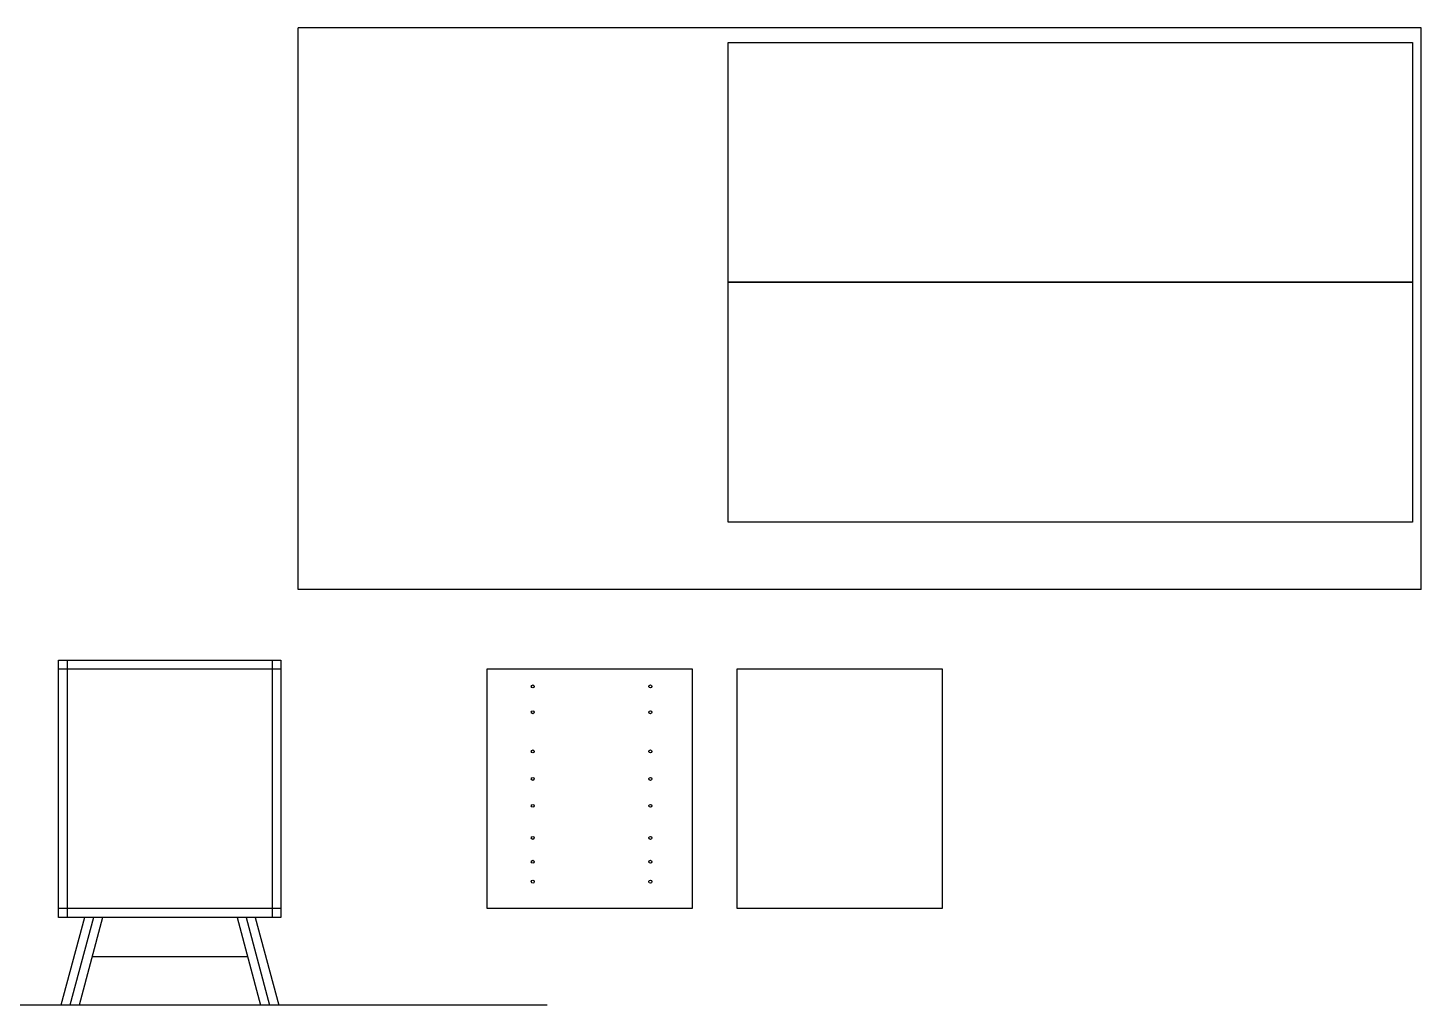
# Model space of a CAD drawing. Header units: inches. Extents: x -248 to 382, y -86 to 166.
# Drawn here: x 263.1 to 382.2, y -85.9 to -2.4 of the extents above; entities that cross this region are included whole.
import ezdxf

# ---------------------------------------------------------------- set-up
doc = ezdxf.new("R2010")
doc.units = ezdxf.units.IN
doc.header["$MEASUREMENT"] = 0

msp = doc.modelspace()

# ---------------------------------------------------------------- linework, layer by layer
for p, q in [((382.19, -2.42), (286.19, -2.42)), ((286.19, -50.42), (286.19, -2.42)), ((382.19, -50.42), (382.19, -2.42)), ((382.19, -50.42), (286.19, -50.42)), ((265.72, -56.45), (284.72, -56.45)), ((265.72, -78.45), (265.72, -56.45)), ((266.47, -78.45), (266.47, -56.45)), ((283.97, -56.45), (283.97, -78.45)), ((284.72, -56.45), (284.72, -78.45)), ((265.72, -57.2), (284.72, -57.2)), ((284.72, -77.7), (265.72, -77.7)), ((284.72, -78.45), (265.72, -78.45)), ((267.92, -78.45), (265.91, -85.95)), ((268.7, -78.45), (266.69, -85.95)), ((269.48, -78.45), (267.47, -85.95)), ((280.97, -78.45), (282.98, -85.95)), ((281.74, -78.45), (283.75, -85.95)), ((282.52, -78.45), (284.53, -85.95)), ((268.58, -81.78), (281.86, -81.78)), ((307.47, -85.95), (183.73, -85.95))]:
    msp.add_line(p, q)
for points in [[(322.94, -3.66), (381.44, -3.66), (381.44, -24.16), (322.94, -24.16)], [(322.94, -24.16), (381.44, -24.16), (381.44, -44.66), (322.94, -44.66)], [(302.36, -57.2), (319.86, -57.2), (319.86, -77.7), (302.36, -77.7)], [(323.73, -57.2), (341.23, -57.2), (341.23, -77.7), (323.73, -77.7)]]:
    msp.add_lwpolyline(points, close=True)
for centre in [(306.25, -58.7), (316.3, -58.7), (306.25, -60.91), (316.3, -60.91), (306.25, -64.26), (316.3, -64.26), (306.25, -66.61), (316.3, -66.61), (306.25, -68.91), (316.3, -68.91), (306.25, -71.65), (316.3, -71.65), (306.25, -73.69), (316.3, -73.69), (306.25, -75.39), (316.3, -75.39)]:
    msp.add_circle(centre, 0.125)

doc.saveas('drawing.dxf')
